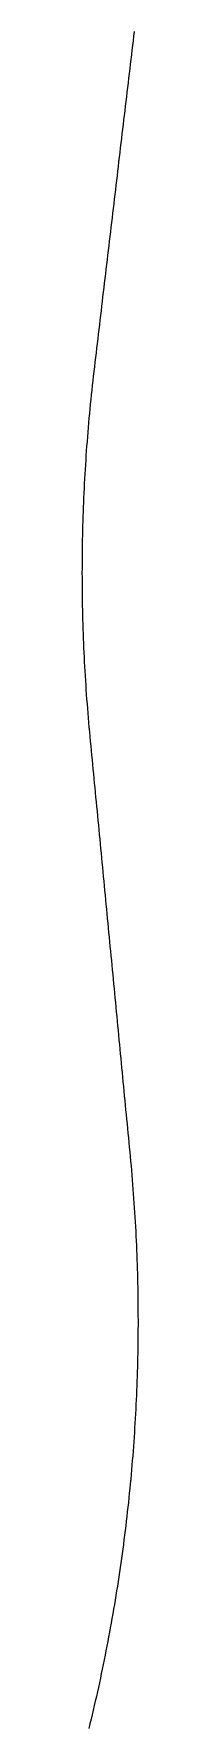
# Model space of a CAD drawing. Header units: metres. Extents: x 457876 to 584660, y 126427 to 241224.
# Drawn here: x 576224 to 576522, y 198512 to 207497 of the extents above; entities that cross this region are included whole.
import ezdxf

# ---------------------------------------------------------------- set-up
doc = ezdxf.new("R2010")
doc.units = ezdxf.units.M
for name, color, linetype in [('AT_GRADE', 3, 'CONTINUOUS'), ('CUTTING', 34, 'CONTINUOUS'), ('EMBANKMENT', 42, 'CONTINUOUS'), ('GROUND_CL', 8, 'CONTINUOUS'), ('RAIL_CL', 1, 'CONTINUOUS')]:
    doc.layers.add(name, color=color, linetype=linetype)

msp = doc.modelspace()

# ---------------------------------------------------------------- linework, layer by layer
at = {"layer": 'AT_GRADE'}
for points in [[(576463.063, 207188.224, 34.944), (576460.135, 207163.499, 34.975), (576457.206, 207138.773, 35.006), (576454.278, 207114.047, 35.038), (576451.349, 207089.321, 35.071), (576448.421, 207064.595, 35.104), (576445.492, 207039.868, 35.138), (576442.564, 207015.142, 35.173), (576439.635, 206990.415, 35.209), (576436.707, 206965.688, 35.245), (576433.778, 206940.961, 35.283), (576430.85, 206916.234, 35.32), (576427.921, 206891.506, 35.359), (576424.992, 206866.779, 35.398), (576422.064, 206842.051, 35.438), (576419.135, 206817.323, 35.478), (576416.206, 206792.595, 35.52), (576413.278, 206767.867, 35.562), (576410.349, 206743.139, 35.604), (576407.42, 206718.41, 35.647), (576404.492, 206693.682, 35.691), (576401.563, 206668.953, 35.736), (576398.634, 206644.225, 35.781), (576395.705, 206619.496, 35.827), (576392.776, 206594.767, 35.873), (576389.848, 206570.038, 35.92), (576386.919, 206545.309, 35.968), (576383.99, 206520.58, 36.017), (576381.061, 206495.85, 36.066), (576378.132, 206471.121, 36.115), (576375.204, 206446.392, 36.165), (576372.275, 206421.662, 36.216), (576369.346, 206396.932, 36.268), (576366.417, 206372.203, 36.32), (576363.488, 206347.473, 36.373), (576360.559, 206322.743, 36.426), (576357.63, 206298.013, 36.48), (576354.701, 206273.283, 36.534), (576351.772, 206248.553, 36.589), (576348.843, 206223.823, 36.645), (576345.915, 206199.093, 36.701), (576342.986, 206174.363, 36.758), (576340.057, 206149.632, 36.815), (576337.128, 206124.902, 36.873), (576334.199, 206100.172, 36.931), (576331.27, 206075.441, 36.99), (576328.341, 206050.711, 37.05), (576325.412, 206025.981, 37.11), (576322.483, 206001.25, 37.17), (576319.554, 205976.52, 37.231), (576316.625, 205951.789, 37.293), (576313.696, 205927.059, 37.355), (576310.767, 205902.328, 37.418)], [(576299.051, 205803.406, 37.674), (576296.122, 205778.675, 37.739), (576293.193, 205753.945, 37.804), (576290.264, 205729.214, 37.871), (576287.335, 205704.483, 37.937), (576284.453, 205679.747, 38.004), (576281.629, 205655.004, 38.072), (576278.895, 205630.251, 38.14), (576276.218, 205605.492, 38.208), (576273.59, 205580.727, 38.277), (576271.044, 205555.954, 38.347), (576268.563, 205531.174, 38.417), (576266.13, 205506.389, 38.487), (576263.773, 205481.597, 38.558), (576261.527, 205456.794, 38.629), (576259.294, 205431.991, 38.7), (576257.158, 205407.178, 38.772), (576255.076, 205382.361, 38.844), (576253.076, 205357.537, 38.917), (576251.141, 205332.708, 38.99), (576249.253, 205307.876, 39.064), (576247.428, 205283.038, 39.138), (576245.693, 205258.194, 39.212), (576244.051, 205233.344, 39.287), (576242.467, 205208.49, 39.362), (576240.93, 205183.633, 39.437), (576239.478, 205158.77, 39.513), (576238.089, 205133.905, 39.589), (576236.747, 205109.036, 39.666), (576235.468, 205084.164, 39.742), (576234.272, 205059.288, 39.82), (576233.126, 205034.41, 39.897), (576232.084, 205009.527, 39.975), (576231.094, 204984.642, 40.053), (576230.187, 204959.754, 40.131), (576229.344, 204934.863, 40.21), (576228.549, 204909.971, 40.289), (576227.815, 204885.077, 40.368), (576227.174, 204860.181, 40.447), (576226.626, 204835.282, 40.527), (576226.081, 204810.383, 40.607), (576225.673, 204785.481, 40.688), (576225.291, 204760.579, 40.768), (576224.971, 204735.676, 40.849), (576224.744, 204710.771, 40.93), (576224.595, 204685.867, 41.011), (576224.493, 204660.962, 41.092), (576224.439, 204636.057, 41.174), (576224.492, 204611.151, 41.256), (576224.593, 204586.246, 41.338), (576224.741, 204561.342, 41.42), (576224.967, 204536.438, 41.502), (576225.287, 204511.534, 41.585), (576225.668, 204486.632, 41.667)], [(576346.948, 202923.215, 46.685), (576349.326, 202898.436, 46.753), (576351.703, 202873.658, 46.82), (576354.081, 202848.88, 46.887), (576356.459, 202824.102, 46.953), (576358.836, 202799.324, 47.018), (576361.214, 202774.546, 47.082), (576363.591, 202749.769, 47.146)], [(576515.334, 200318.675, 48.228), (576514.355, 200293.827, 48.179), (576513.324, 200268.982, 48.129), (576512.192, 200244.142, 48.077), (576511.006, 200219.304, 48.025), (576509.738, 200194.471, 47.971), (576508.406, 200169.641, 47.917), (576507.026, 200144.814, 47.861), (576505.585, 200119.99, 47.804), (576504.061, 200095.172, 47.746), (576502.487, 200070.357, 47.687), (576500.859, 200045.546, 47.627), (576499.14, 200020.741, 47.566), (576497.328, 199995.943, 47.504), (576495.452, 199971.15, 47.44), (576493.528, 199946.36, 47.376), (576491.542, 199921.576, 47.311), (576489.473, 199896.799, 47.244), (576487.355, 199872.026, 47.177), (576485.183, 199847.258, 47.108), (576482.919, 199822.498, 47.039), (576480.563, 199797.747, 46.969), (576478.143, 199773.003, 46.897), (576475.674, 199748.263, 46.825), (576473.145, 199723.53, 46.752), (576470.531, 199698.806, 46.678)], [(576321.905, 198766.333, 43.274), (576316.686, 198742.029, 43.172), (576311.44, 198717.731, 43.07), (576306.062, 198693.461, 42.967), (576300.679, 198669.193, 42.864), (576295.202, 198644.946, 42.76), (576289.634, 198620.719, 42.655), (576284.004, 198596.507, 42.551), (576278.325, 198572.306, 42.446), (576272.599, 198548.116, 42.34), (576266.82, 198523.939, 42.234)]]:
    msp.add_polyline3d(points, dxfattribs=at)
at = {"layer": 'CUTTING'}
for points in [[(576498.202, 207484.915, 34.636), (576495.274, 207460.192, 34.657), (576492.346, 207435.469, 34.68), (576489.418, 207410.745, 34.703), (576486.49, 207386.022, 34.726), (576483.561, 207361.298, 34.751), (576480.633, 207336.574, 34.776), (576477.705, 207311.849, 34.802), (576474.777, 207287.125, 34.829), (576471.848, 207262.4, 34.857), (576468.92, 207237.675, 34.885), (576465.992, 207212.95, 34.914)], [(576365.969, 202724.992, 47.209), (576368.347, 202700.215, 47.271), (576370.724, 202675.438, 47.333), (576373.102, 202650.662, 47.393), (576375.479, 202625.886, 47.453), (576377.856, 202601.11, 47.512), (576380.234, 202576.334, 47.57), (576382.611, 202551.559, 47.628), (576384.989, 202526.783, 47.684), (576387.366, 202502.008, 47.74), (576389.743, 202477.234, 47.794), (576392.121, 202452.459, 47.848), (576394.498, 202427.685, 47.901), (576396.875, 202402.911, 47.953), (576399.252, 202378.137, 48.004), (576401.63, 202353.363, 48.054), (576404.007, 202328.59, 48.104), (576406.384, 202303.817, 48.152), (576408.761, 202279.044, 48.199), (576411.138, 202254.272, 48.245), (576413.515, 202229.5, 48.291), (576415.892, 202204.728, 48.335), (576418.269, 202179.956, 48.378), (576420.647, 202155.184, 48.42), (576423.023, 202130.413, 48.461), (576425.4, 202105.642, 48.501), (576427.777, 202080.872, 48.541), (576430.154, 202056.101, 48.578), (576432.531, 202031.331, 48.615), (576434.908, 202006.561, 48.651), (576437.285, 201981.792, 48.686), (576439.662, 201957.023, 48.719), (576442.038, 201932.254, 48.752), (576444.415, 201907.485, 48.783), (576446.792, 201882.717, 48.813), (576449.169, 201857.949, 48.843), (576451.545, 201833.181, 48.87), (576453.922, 201808.413, 48.897), (576456.298, 201783.646, 48.923), (576458.675, 201758.879, 48.947), (576461.052, 201734.112, 48.97), (576463.428, 201709.346, 48.992), (576465.805, 201684.58, 49.013), (576468.181, 201659.814, 49.033), (576470.557, 201635.049, 49.051), (576472.934, 201610.284, 49.068), (576475.31, 201585.519, 49.084), (576477.687, 201560.754, 49.099), (576480.063, 201535.99, 49.113), (576482.435, 201511.225, 49.125), (576484.718, 201486.453, 49.136), (576486.91, 201461.672, 49.146), (576489.04, 201436.887, 49.154), (576491.123, 201412.097, 49.161), (576493.125, 201387.301, 49.167), (576495.062, 201362.501, 49.172), (576496.95, 201337.696, 49.176), (576498.777, 201312.888, 49.178), (576500.515, 201288.073, 49.179), (576502.161, 201263.252, 49.179), (576503.746, 201238.427, 49.177), (576505.284, 201213.6, 49.174), (576506.741, 201188.768, 49.17), (576508.132, 201163.933, 49.165), (576509.475, 201139.095, 49.158), (576510.757, 201114.254, 49.15), (576511.957, 201089.41, 49.141), (576513.105, 201064.563, 49.13), (576514.153, 201039.712, 49.118), (576515.146, 201014.859, 49.105), (576516.057, 200990.003, 49.091), (576516.904, 200965.145, 49.075), (576517.681, 200940.285, 49.058), (576518.396, 200915.423, 49.04), (576519.081, 200890.561, 49.02), (576519.642, 200865.695, 49), (576520.186, 200840.83, 48.978), (576520.605, 200815.962, 48.954), (576520.989, 200791.094, 48.93), (576521.314, 200766.226, 48.904), (576521.549, 200741.356, 48.877), (576521.704, 200716.487, 48.848), (576521.81, 200691.617, 48.819), (576521.868, 200666.747, 48.788), (576521.826, 200641.878, 48.756), (576521.729, 200617.008, 48.722), (576521.586, 200592.14, 48.688), (576521.368, 200567.272, 48.652), (576521.058, 200542.405, 48.615), (576520.683, 200517.54, 48.577), (576520.28, 200492.675, 48.537), (576519.75, 200467.812, 48.497), (576519.206, 200442.95, 48.455), (576518.534, 200418.092, 48.412), (576517.829, 200393.234, 48.367), (576517.064, 200368.379, 48.322), (576516.231, 200343.525, 48.275)], [(576467.868, 199674.087, 46.603), (576465.153, 199649.374, 46.526), (576462.344, 199624.671, 46.45), (576459.48, 199599.976, 46.372), (576456.539, 199575.289, 46.293), (576453.529, 199550.61, 46.213), (576450.455, 199525.94, 46.133), (576447.297, 199501.281, 46.052), (576444.09, 199476.628, 45.97), (576440.829, 199451.982, 45.887), (576437.477, 199427.348, 45.803), (576434.069, 199402.723, 45.718), (576430.583, 199378.108, 45.633), (576427.028, 199353.504, 45.547), (576423.426, 199328.906, 45.46), (576419.767, 199304.317, 45.372), (576416.019, 199279.741, 45.284), (576412.215, 199255.174, 45.194), (576408.319, 199230.622, 45.104), (576404.367, 199206.079, 45.014), (576400.367, 199181.544, 44.923), (576396.297, 199157.02, 44.831), (576392.152, 199132.509, 44.738), (576387.951, 199108.007, 44.645), (576383.658, 199083.522, 44.551), (576379.309, 199059.046, 44.456), (576374.868, 199034.587, 44.361), (576370.373, 199010.138, 44.265), (576365.83, 198985.698, 44.168), (576361.216, 198961.272, 44.071), (576356.526, 198936.859, 43.973), (576351.788, 198912.457, 43.875), (576347.002, 198888.063, 43.776), (576342.112, 198863.691, 43.677), (576337.173, 198839.328, 43.577), (576332.148, 198814.983, 43.477), (576327.061, 198790.651, 43.376)]]:
    msp.add_polyline3d(points, dxfattribs=at)
at = {"layer": 'EMBANKMENT'}
for points in [[(576307.838, 205877.598, 37.481), (576304.909, 205852.867, 37.545), (576301.98, 205828.136, 37.609)], [(576226.075, 204461.73, 41.75), (576226.62, 204436.832, 41.833), (576227.165, 204411.933, 41.916), (576227.805, 204387.037, 41.999), (576228.539, 204362.144, 42.082), (576229.335, 204337.253, 42.166), (576230.177, 204312.363, 42.249), (576231.082, 204287.476, 42.332), (576232.073, 204262.593, 42.416), (576233.112, 204237.711, 42.499), (576234.257, 204212.835, 42.583), (576235.451, 204187.961, 42.667), (576236.731, 204163.092, 42.75), (576238.072, 204138.226, 42.834), (576239.46, 204113.362, 42.918), (576240.912, 204088.503, 43.001), (576242.448, 204063.649, 43.085), (576244.031, 204038.798, 43.168), (576245.67, 204013.951, 43.252), (576247.404, 203989.11, 43.335), (576249.229, 203964.277, 43.419), (576251.116, 203939.448, 43.502), (576253.05, 203914.623, 43.585), (576255.049, 203889.803, 43.668), (576257.13, 203864.991, 43.751), (576259.263, 203840.183, 43.834), (576261.496, 203815.384, 43.917), (576263.738, 203790.586, 43.999), (576266.095, 203765.799, 44.082), (576268.473, 203741.015, 44.164), (576270.852, 203716.23, 44.246), (576273.23, 203691.446, 44.328), (576275.608, 203666.662, 44.409), (576277.986, 203641.878, 44.491), (576280.365, 203617.094, 44.572), (576282.743, 203592.31, 44.652), (576285.121, 203567.526, 44.733), (576287.499, 203542.743, 44.813), (576289.877, 203517.96, 44.893), (576292.256, 203493.177, 44.973), (576294.634, 203468.394, 45.052), (576297.012, 203443.611, 45.131), (576299.39, 203418.828, 45.21), (576301.768, 203394.046, 45.288), (576304.146, 203369.264, 45.366), (576306.524, 203344.482, 45.443), (576308.902, 203319.7, 45.52), (576311.28, 203294.918, 45.597), (576313.658, 203270.137, 45.673), (576316.036, 203245.355, 45.749), (576318.414, 203220.574, 45.824), (576320.792, 203195.793, 45.899), (576323.17, 203171.012, 45.973), (576325.548, 203146.232, 46.047), (576327.926, 203121.451, 46.12), (576330.303, 203096.671, 46.193), (576332.681, 203071.891, 46.265), (576335.059, 203047.111, 46.336), (576337.437, 203022.332, 46.407), (576339.815, 202997.552, 46.478), (576342.192, 202972.773, 46.548), (576344.57, 202947.994, 46.617)]]:
    msp.add_polyline3d(points, dxfattribs=at)
at = {"layer": 'GROUND_CL'}
msp.add_polyline3d([(576501.13, 207509.638, 37.398), (576498.202, 207484.915, 37.848), (576495.274, 207460.192, 38.276), (576492.346, 207435.469, 38.637), (576489.418, 207410.745, 38.514), (576486.49, 207386.022, 38.399), (576483.561, 207361.298, 38.29), (576480.633, 207336.574, 38.189), (576477.705, 207311.849, 38.124), (576474.777, 207287.125, 38.07), (576471.848, 207262.4, 38.028), (576468.92, 207237.675, 37.997), (576465.992, 207212.95, 37.931), (576463.063, 207188.224, 37.87), (576460.135, 207163.499, 37.815), (576457.206, 207138.773, 37.767), (576454.278, 207114.047, 37.686), (576451.349, 207089.321, 37.607), (576448.421, 207064.595, 37.529), (576445.492, 207039.868, 37.454), (576442.564, 207015.142, 37.355), (576439.635, 206990.415, 37.255), (576436.707, 206965.688, 37.154), (576433.778, 206940.961, 37.054), (576430.85, 206916.234, 36.928), (576427.921, 206891.506, 36.796), (576424.992, 206866.779, 36.663), (576422.064, 206842.051, 36.528), (576419.135, 206817.323, 36.353), (576416.206, 206792.595, 36.168), (576413.278, 206767.867, 35.98), (576410.349, 206743.139, 35.786), (576407.42, 206718.41, 35.533), (576404.492, 206693.682, 35.241), (576401.563, 206668.953, 34.922), (576398.634, 206644.225, 34.577), (576395.705, 206619.496, 34.471), (576392.776, 206594.767, 34.448), (576389.848, 206570.038, 34.413), (576386.919, 206545.309, 34.367), (576383.99, 206520.58, 34.85), (576381.061, 206495.85, 35.58), (576378.132, 206471.121, 36.313), (576375.204, 206446.392, 37.051), (576372.275, 206421.662, 37.319), (576369.346, 206396.932, 37.347), (576366.417, 206372.203, 37.398), (576363.488, 206347.473, 37.474), (576360.559, 206322.743, 37.486), (576357.63, 206298.013, 37.453), (576354.701, 206273.283, 37.429), (576351.772, 206248.553, 37.414), (576348.843, 206223.823, 37.364), (576345.915, 206199.093, 37.281), (576342.986, 206174.363, 37.201), (576340.057, 206149.632, 37.123), (576337.128, 206124.902, 37.014), (576334.199, 206100.172, 36.872), (576331.27, 206075.441, 36.728), (576328.341, 206050.711, 36.582), (576325.412, 206025.981, 36.382), (576322.483, 206001.25, 36.118), (576319.554, 205976.52, 35.844), (576316.625, 205951.789, 35.575), (576313.696, 205927.059, 35.208), (576310.767, 205902.328, 34.689), (576307.838, 205877.598, 34.164), (576304.909, 205852.867, 33.633), (576301.98, 205828.136, 33.745), (576299.051, 205803.406, 34.839), (576296.122, 205778.675, 35.844), (576293.193, 205753.945, 36.761), (576290.264, 205729.214, 37.322), (576287.335, 205704.483, 37.376), (576284.453, 205679.747, 37.497), (576281.629, 205655.004, 37.685), (576278.895, 205630.251, 37.855), (576276.218, 205605.492, 37.861), (576273.59, 205580.727, 37.889), (576271.044, 205555.954, 37.94), (576268.563, 205531.174, 37.983), (576266.13, 205506.389, 37.954), (576263.773, 205481.597, 37.935), (576261.527, 205456.794, 37.927), (576259.294, 205431.991, 37.917), (576257.158, 205407.178, 37.884), (576255.076, 205382.361, 37.857), (576253.076, 205357.537, 37.835), (576251.141, 205332.708, 37.819), (576249.253, 205307.876, 37.811), (576247.428, 205283.038, 37.808), (576245.693, 205258.194, 37.81), (576244.051, 205233.344, 37.826), (576242.467, 205208.49, 37.882), (576240.93, 205183.633, 37.944), (576239.478, 205158.77, 38.013), (576238.089, 205133.905, 38.095), (576236.747, 205109.036, 38.229), (576235.468, 205084.164, 38.37), (576234.272, 205059.288, 38.518), (576233.126, 205034.41, 38.692), (576232.084, 205009.527, 39.016), (576231.094, 204984.642, 39.349), (576230.187, 204959.754, 39.69), (576229.344, 204934.863, 40.006), (576228.549, 204909.971, 40.053), (576227.815, 204885.077, 40.094), (576227.174, 204860.181, 40.13), (576226.626, 204835.282, 40.169), (576226.081, 204810.383, 40.278), (576225.673, 204785.481, 40.391), (576225.291, 204760.579, 40.504), (576224.971, 204735.676, 40.6), (576224.744, 204710.771, 40.467), (576224.595, 204685.867, 40.335), (576224.493, 204660.962, 40.204), (576224.439, 204636.057, 40.08), (576224.492, 204611.151, 40.06), (576224.593, 204586.246, 40.04), (576224.741, 204561.342, 40.02), (576224.967, 204536.438, 39.975), (576225.287, 204511.534, 39.442), (576225.668, 204486.632, 38.914), (576226.075, 204461.73, 38.391), (576226.62, 204436.832, 37.87), (576227.165, 204411.933, 37.186), (576227.805, 204387.037, 36.502), (576228.539, 204362.144, 35.816), (576229.335, 204337.253, 35.127), (576230.177, 204312.363, 34.474), (576231.082, 204287.476, 33.819), (576232.073, 204262.593, 33.162), (576233.112, 204237.711, 32.503), (576234.257, 204212.835, 31.887), (576235.451, 204187.961, 31.267), (576236.731, 204163.092, 30.643), (576238.072, 204138.226, 30.016), (576239.46, 204113.362, 30.421), (576240.912, 204088.503, 30.859), (576242.448, 204063.649, 31.305), (576244.031, 204038.798, 31.758), (576245.67, 204013.951, 32.331), (576247.404, 203989.11, 32.915), (576249.229, 203964.277, 33.504), (576251.116, 203939.448, 34.098), (576253.05, 203914.623, 34.738), (576255.049, 203889.803, 35.387), (576257.13, 203864.991, 36.039), (576259.263, 203840.183, 36.696), (576261.496, 203815.384, 37.283), (576263.738, 203790.586, 37.863), (576266.095, 203765.799, 38.446), (576268.473, 203741.015, 39.03), (576270.852, 203716.23, 39.336), (576273.23, 203691.446, 39.579), (576275.608, 203666.662, 39.801), (576277.986, 203641.878, 40.002), (576280.365, 203617.094, 40.04), (576282.743, 203592.31, 40.047), (576285.121, 203567.526, 40.055), (576287.499, 203542.743, 40.063), (576289.877, 203517.96, 40.064), (576292.256, 203493.177, 40.064), (576294.634, 203468.394, 40.063), (576297.012, 203443.611, 40.063), (576299.39, 203418.828, 40.05), (576301.768, 203394.046, 40.034), (576304.146, 203369.264, 40.017), (576306.524, 203344.482, 40), (576308.902, 203319.7, 39.995), (576311.28, 203294.918, 39.993), (576313.658, 203270.137, 39.992), (576316.036, 203245.355, 39.99), (576318.414, 203220.574, 39.991), (576320.792, 203195.793, 39.992), (576323.17, 203171.012, 39.993), (576325.548, 203146.232, 39.994), (576327.926, 203121.451, 39.995), (576330.303, 203096.671, 39.997), (576332.681, 203071.891, 39.998), (576335.059, 203047.111, 39.999), (576337.437, 203022.332, 40.591), (576339.815, 202997.552, 41.555), (576342.192, 202972.773, 42.523), (576344.57, 202947.994, 43.496), (576346.948, 202923.215, 44.382), (576349.326, 202898.436, 45.201), (576351.703, 202873.658, 46.02), (576354.081, 202848.88, 46.837), (576356.459, 202824.102, 47.588), (576358.836, 202799.324, 48.283), (576361.214, 202774.546, 48.975), (576363.591, 202749.769, 49.663), (576365.969, 202724.992, 50.415), (576368.347, 202700.215, 51.233), (576370.724, 202675.438, 52.055), (576373.102, 202650.662, 52.879), (576375.479, 202625.886, 53.706), (576377.856, 202601.11, 54.534), (576380.234, 202576.334, 55.361), (576382.611, 202551.559, 56.189), (576384.989, 202526.783, 57.02), (576387.366, 202502.008, 57.853), (576389.743, 202477.234, 58.681), (576392.121, 202452.459, 59.507), (576394.498, 202427.685, 60.144), (576396.875, 202402.911, 60.507), (576399.252, 202378.137, 60.875), (576401.63, 202353.363, 61.249), (576404.007, 202328.59, 61.633), (576406.384, 202303.817, 62.031), (576408.761, 202279.044, 62.435), (576411.138, 202254.272, 62.845), (576413.515, 202229.5, 63.266), (576415.892, 202204.728, 63.704), (576418.269, 202179.956, 64.149), (576420.647, 202155.184, 64.603), (576423.023, 202130.413, 65.063), (576425.4, 202105.642, 65.532), (576427.777, 202080.872, 66.024), (576430.154, 202056.101, 66.538), (576432.531, 202031.331, 66.973), (576434.908, 202006.561, 67.111), (576437.285, 201981.792, 67.245), (576439.662, 201957.023, 67.377), (576442.038, 201932.254, 67.438), (576444.415, 201907.485, 67.241), (576446.792, 201882.717, 67.03), (576449.169, 201857.949, 66.805), (576451.545, 201833.181, 66.558), (576453.922, 201808.413, 66.263), (576456.298, 201783.646, 65.959), (576458.675, 201758.879, 65.645), (576461.052, 201734.112, 65.326), (576463.428, 201709.346, 65.03), (576465.805, 201684.58, 64.727), (576468.181, 201659.814, 64.418), (576470.557, 201635.049, 64.108), (576472.934, 201610.284, 63.841), (576475.31, 201585.519, 63.569), (576477.687, 201560.754, 63.293), (576480.063, 201535.99, 63.016), (576482.435, 201511.225, 62.785), (576484.718, 201486.453, 62.551), (576486.91, 201461.672, 62.314), (576489.04, 201436.887, 62.075), (576491.123, 201412.097, 61.88), (576493.125, 201387.301, 61.684), (576495.062, 201362.501, 61.485), (576496.95, 201337.696, 61.286), (576498.777, 201312.888, 61.123), (576500.515, 201288.073, 60.959), (576502.161, 201263.252, 60.795), (576503.746, 201238.427, 60.63), (576505.284, 201213.6, 60.481), (576506.741, 201188.768, 60.332), (576508.132, 201163.933, 60.182), (576509.475, 201139.095, 60.031), (576510.757, 201114.254, 59.902), (576511.957, 201089.41, 59.772), (576513.105, 201064.563, 59.641), (576514.153, 201039.712, 59.51), (576515.146, 201014.859, 59.325), (576516.057, 200990.003, 59.136), (576516.904, 200965.145, 58.947), (576517.681, 200940.285, 58.759), (576518.396, 200915.423, 58.534), (576519.081, 200890.561, 58.305), (576519.642, 200865.695, 58.077), (576520.186, 200840.83, 57.849), (576520.605, 200815.962, 57.583), (576520.989, 200791.094, 57.312), (576521.314, 200766.226, 57.042), (576521.549, 200741.356, 56.771), (576521.704, 200716.487, 56.459), (576521.81, 200691.617, 56.141), (576521.868, 200666.747, 55.822), (576521.826, 200641.878, 55.504), (576521.729, 200617.008, 55.16), (576521.586, 200592.14, 54.811), (576521.368, 200567.272, 54.463), (576521.058, 200542.405, 54.115), (576520.683, 200517.54, 53.76), (576520.28, 200492.675, 53.403), (576519.75, 200467.812, 53.047), (576519.206, 200442.95, 52.691), (576518.534, 200418.092, 52.347), (576517.829, 200393.234, 52.006), (576517.064, 200368.379, 51.664), (576516.231, 200343.525, 51.323), (576515.334, 200318.675, 51.008), (576514.355, 200293.827, 50.7), (576513.324, 200268.982, 50.391), (576512.192, 200244.142, 50.082), (576511.006, 200219.304, 49.986), (576509.738, 200194.471, 49.968), (576508.406, 200169.641, 49.95), (576507.026, 200144.814, 49.933), (576505.585, 200119.99, 49.895), (576504.061, 200095.172, 49.846), (576502.487, 200070.357, 49.796), (576500.859, 200045.546, 49.745), (576499.14, 200020.741, 49.699), (576497.328, 199995.943, 49.656), (576495.452, 199971.15, 49.612), (576493.528, 199946.36, 49.567), (576491.542, 199921.576, 49.537), (576489.473, 199896.799, 49.515), (576487.355, 199872.026, 49.493), (576485.183, 199847.258, 49.47), (576482.919, 199822.498, 49.467), (576480.563, 199797.747, 49.476), (576478.143, 199773.003, 49.485), (576475.674, 199748.263, 49.495), (576473.145, 199723.53, 49.524), (576470.531, 199698.806, 49.569), (576467.868, 199674.087, 49.614), (576465.153, 199649.374, 49.661), (576462.344, 199624.671, 49.722), (576459.48, 199599.976, 49.797), (576456.539, 199575.289, 49.875), (576453.529, 199550.61, 49.956), (576450.455, 199525.94, 50.225), (576447.297, 199501.281, 50.687), (576444.09, 199476.628, 51.131), (576440.829, 199451.982, 51.556), (576437.477, 199427.348, 52.002), (576434.069, 199402.723, 52.488), (576430.583, 199378.108, 52.955), (576427.028, 199353.504, 53.403), (576423.426, 199328.906, 53.957), (576419.767, 199304.317, 54.716), (576416.019, 199279.741, 55.448), (576412.215, 199255.174, 56.18), (576408.319, 199230.622, 56.912), (576404.367, 199206.079, 57.654), (576400.367, 199181.544, 58.447), (576396.297, 199157.02, 59.292), (576392.152, 199132.509, 60), (576387.951, 199108.007, 60), (576383.658, 199083.522, 60), (576379.309, 199059.046, 60), (576374.868, 199034.587, 60), (576370.373, 199010.138, 60), (576365.83, 198985.698, 60), (576361.216, 198961.272, 60), (576356.526, 198936.859, 59.971), (576351.788, 198912.457, 59.152), (576347.002, 198888.063, 58.567), (576342.112, 198863.691, 58.223), (576337.173, 198839.328, 58.123), (576332.148, 198814.983, 54.386), (576327.061, 198790.651, 50.132), (576321.905, 198766.333, 45.635), (576316.686, 198742.029, 41.017), (576311.44, 198717.731, 40.664), (576306.062, 198693.461, 41.201), (576300.679, 198669.193, 41.74), (576295.202, 198644.946, 42.287), (576289.634, 198620.719, 42.364), (576284.004, 198596.507, 42.007), (576278.325, 198572.306, 41.379), (576272.599, 198548.116, 40.478), (576266.82, 198523.939, 39.334), (576260.946, 198499.785, 38.379)], dxfattribs=at)
at = {"layer": 'RAIL_CL'}
msp.add_polyline3d([(576501.13, 207509.638, 34.615), (576498.202, 207484.915, 34.636), (576495.274, 207460.192, 34.657), (576492.346, 207435.469, 34.68), (576489.418, 207410.745, 34.703), (576486.49, 207386.022, 34.726), (576483.561, 207361.298, 34.751), (576480.633, 207336.574, 34.776), (576477.705, 207311.849, 34.802), (576474.777, 207287.125, 34.829), (576471.848, 207262.4, 34.857), (576468.92, 207237.675, 34.885), (576465.992, 207212.95, 34.914), (576463.063, 207188.224, 34.944), (576460.135, 207163.499, 34.975), (576457.206, 207138.773, 35.006), (576454.278, 207114.047, 35.038), (576451.349, 207089.321, 35.071), (576448.421, 207064.595, 35.104), (576445.492, 207039.868, 35.138), (576442.564, 207015.142, 35.173), (576439.635, 206990.415, 35.209), (576436.707, 206965.688, 35.245), (576433.778, 206940.961, 35.283), (576430.85, 206916.234, 35.32), (576427.921, 206891.506, 35.359), (576424.992, 206866.779, 35.398), (576422.064, 206842.051, 35.438), (576419.135, 206817.323, 35.478), (576416.206, 206792.595, 35.52), (576413.278, 206767.867, 35.562), (576410.349, 206743.139, 35.604), (576407.42, 206718.41, 35.647), (576404.492, 206693.682, 35.691), (576401.563, 206668.953, 35.736), (576398.634, 206644.225, 35.781), (576395.705, 206619.496, 35.827), (576392.776, 206594.767, 35.873), (576389.848, 206570.038, 35.92), (576386.919, 206545.309, 35.968), (576383.99, 206520.58, 36.017), (576381.061, 206495.85, 36.066), (576378.132, 206471.121, 36.115), (576375.204, 206446.392, 36.165), (576372.275, 206421.662, 36.216), (576369.346, 206396.932, 36.268), (576366.417, 206372.203, 36.32), (576363.488, 206347.473, 36.373), (576360.559, 206322.743, 36.426), (576357.63, 206298.013, 36.48), (576354.701, 206273.283, 36.534), (576351.772, 206248.553, 36.589), (576348.843, 206223.823, 36.645), (576345.915, 206199.093, 36.701), (576342.986, 206174.363, 36.758), (576340.057, 206149.632, 36.815), (576337.128, 206124.902, 36.873), (576334.199, 206100.172, 36.931), (576331.27, 206075.441, 36.99), (576328.341, 206050.711, 37.05), (576325.412, 206025.981, 37.11), (576322.483, 206001.25, 37.17), (576319.554, 205976.52, 37.231), (576316.625, 205951.789, 37.293), (576313.696, 205927.059, 37.355), (576310.767, 205902.328, 37.418), (576307.838, 205877.598, 37.481), (576304.909, 205852.867, 37.545), (576301.98, 205828.136, 37.609), (576299.051, 205803.406, 37.674), (576296.122, 205778.675, 37.739), (576293.193, 205753.945, 37.804), (576290.264, 205729.214, 37.871), (576287.335, 205704.483, 37.937), (576284.453, 205679.747, 38.004), (576281.629, 205655.004, 38.072), (576278.895, 205630.251, 38.14), (576276.218, 205605.492, 38.208), (576273.59, 205580.727, 38.277), (576271.044, 205555.954, 38.347), (576268.563, 205531.174, 38.417), (576266.13, 205506.389, 38.487), (576263.773, 205481.597, 38.558), (576261.527, 205456.794, 38.629), (576259.294, 205431.991, 38.7), (576257.158, 205407.178, 38.772), (576255.076, 205382.361, 38.844), (576253.076, 205357.537, 38.917), (576251.141, 205332.708, 38.99), (576249.253, 205307.876, 39.064), (576247.428, 205283.038, 39.138), (576245.693, 205258.194, 39.212), (576244.051, 205233.344, 39.287), (576242.467, 205208.49, 39.362), (576240.93, 205183.633, 39.437), (576239.478, 205158.77, 39.513), (576238.089, 205133.905, 39.589), (576236.747, 205109.036, 39.666), (576235.468, 205084.164, 39.742), (576234.272, 205059.288, 39.82), (576233.126, 205034.41, 39.897), (576232.084, 205009.527, 39.975), (576231.094, 204984.642, 40.053), (576230.187, 204959.754, 40.131), (576229.344, 204934.863, 40.21), (576228.549, 204909.971, 40.289), (576227.815, 204885.077, 40.368), (576227.174, 204860.181, 40.447), (576226.626, 204835.282, 40.527), (576226.081, 204810.383, 40.607), (576225.673, 204785.481, 40.688), (576225.291, 204760.579, 40.768), (576224.971, 204735.676, 40.849), (576224.744, 204710.771, 40.93), (576224.595, 204685.867, 41.011), (576224.493, 204660.962, 41.092), (576224.439, 204636.057, 41.174), (576224.492, 204611.151, 41.256), (576224.593, 204586.246, 41.338), (576224.741, 204561.342, 41.42), (576224.967, 204536.438, 41.502), (576225.287, 204511.534, 41.585), (576225.668, 204486.632, 41.667), (576226.075, 204461.73, 41.75), (576226.62, 204436.832, 41.833), (576227.165, 204411.933, 41.916), (576227.805, 204387.037, 41.999), (576228.539, 204362.144, 42.082), (576229.335, 204337.253, 42.166), (576230.177, 204312.363, 42.249), (576231.082, 204287.476, 42.332), (576232.073, 204262.593, 42.416), (576233.112, 204237.711, 42.499), (576234.257, 204212.835, 42.583), (576235.451, 204187.961, 42.667), (576236.731, 204163.092, 42.75), (576238.072, 204138.226, 42.834), (576239.46, 204113.362, 42.918), (576240.912, 204088.503, 43.001), (576242.448, 204063.649, 43.085), (576244.031, 204038.798, 43.168), (576245.67, 204013.951, 43.252), (576247.404, 203989.11, 43.335), (576249.229, 203964.277, 43.419), (576251.116, 203939.448, 43.502), (576253.05, 203914.623, 43.585), (576255.049, 203889.803, 43.668), (576257.13, 203864.991, 43.751), (576259.263, 203840.183, 43.834), (576261.496, 203815.384, 43.917), (576263.738, 203790.586, 43.999), (576266.095, 203765.799, 44.082), (576268.473, 203741.015, 44.164), (576270.852, 203716.23, 44.246), (576273.23, 203691.446, 44.328), (576275.608, 203666.662, 44.409), (576277.986, 203641.878, 44.491), (576280.365, 203617.094, 44.572), (576282.743, 203592.31, 44.652), (576285.121, 203567.526, 44.733), (576287.499, 203542.743, 44.813), (576289.877, 203517.96, 44.893), (576292.256, 203493.177, 44.973), (576294.634, 203468.394, 45.052), (576297.012, 203443.611, 45.131), (576299.39, 203418.828, 45.21), (576301.768, 203394.046, 45.288), (576304.146, 203369.264, 45.366), (576306.524, 203344.482, 45.443), (576308.902, 203319.7, 45.52), (576311.28, 203294.918, 45.597), (576313.658, 203270.137, 45.673), (576316.036, 203245.355, 45.749), (576318.414, 203220.574, 45.824), (576320.792, 203195.793, 45.899), (576323.17, 203171.012, 45.973), (576325.548, 203146.232, 46.047), (576327.926, 203121.451, 46.12), (576330.303, 203096.671, 46.193), (576332.681, 203071.891, 46.265), (576335.059, 203047.111, 46.336), (576337.437, 203022.332, 46.407), (576339.815, 202997.552, 46.478), (576342.192, 202972.773, 46.548), (576344.57, 202947.994, 46.617), (576346.948, 202923.215, 46.685), (576349.326, 202898.436, 46.753), (576351.703, 202873.658, 46.82), (576354.081, 202848.88, 46.887), (576356.459, 202824.102, 46.953), (576358.836, 202799.324, 47.018), (576361.214, 202774.546, 47.082), (576363.591, 202749.769, 47.146), (576365.969, 202724.992, 47.209), (576368.347, 202700.215, 47.271), (576370.724, 202675.438, 47.333), (576373.102, 202650.662, 47.393), (576375.479, 202625.886, 47.453), (576377.856, 202601.11, 47.512), (576380.234, 202576.334, 47.57), (576382.611, 202551.559, 47.628), (576384.989, 202526.783, 47.684), (576387.366, 202502.008, 47.74), (576389.743, 202477.234, 47.794), (576392.121, 202452.459, 47.848), (576394.498, 202427.685, 47.901), (576396.875, 202402.911, 47.953), (576399.252, 202378.137, 48.004), (576401.63, 202353.363, 48.054), (576404.007, 202328.59, 48.104), (576406.384, 202303.817, 48.152), (576408.761, 202279.044, 48.199), (576411.138, 202254.272, 48.245), (576413.515, 202229.5, 48.291), (576415.892, 202204.728, 48.335), (576418.269, 202179.956, 48.378), (576420.647, 202155.184, 48.42), (576423.023, 202130.413, 48.461), (576425.4, 202105.642, 48.501), (576427.777, 202080.872, 48.541), (576430.154, 202056.101, 48.578), (576432.531, 202031.331, 48.615), (576434.908, 202006.561, 48.651), (576437.285, 201981.792, 48.686), (576439.662, 201957.023, 48.719), (576442.038, 201932.254, 48.752), (576444.415, 201907.485, 48.783), (576446.792, 201882.717, 48.813), (576449.169, 201857.949, 48.843), (576451.545, 201833.181, 48.87), (576453.922, 201808.413, 48.897), (576456.298, 201783.646, 48.923), (576458.675, 201758.879, 48.947), (576461.052, 201734.112, 48.97), (576463.428, 201709.346, 48.992), (576465.805, 201684.58, 49.013), (576468.181, 201659.814, 49.033), (576470.557, 201635.049, 49.051), (576472.934, 201610.284, 49.068), (576475.31, 201585.519, 49.084), (576477.687, 201560.754, 49.099), (576480.063, 201535.99, 49.113), (576482.435, 201511.225, 49.125), (576484.718, 201486.453, 49.136), (576486.91, 201461.672, 49.146), (576489.04, 201436.887, 49.154), (576491.123, 201412.097, 49.161), (576493.125, 201387.301, 49.167), (576495.062, 201362.501, 49.172), (576496.95, 201337.696, 49.176), (576498.777, 201312.888, 49.178), (576500.515, 201288.073, 49.179), (576502.161, 201263.252, 49.179), (576503.746, 201238.427, 49.177), (576505.284, 201213.6, 49.174), (576506.741, 201188.768, 49.17), (576508.132, 201163.933, 49.165), (576509.475, 201139.095, 49.158), (576510.757, 201114.254, 49.15), (576511.957, 201089.41, 49.141), (576513.105, 201064.563, 49.13), (576514.153, 201039.712, 49.118), (576515.146, 201014.859, 49.105), (576516.057, 200990.003, 49.091), (576516.904, 200965.145, 49.075), (576517.681, 200940.285, 49.058), (576518.396, 200915.423, 49.04), (576519.081, 200890.561, 49.02), (576519.642, 200865.695, 49), (576520.186, 200840.83, 48.978), (576520.605, 200815.962, 48.954), (576520.989, 200791.094, 48.93), (576521.314, 200766.226, 48.904), (576521.549, 200741.356, 48.877), (576521.704, 200716.487, 48.848), (576521.81, 200691.617, 48.819), (576521.868, 200666.747, 48.788), (576521.826, 200641.878, 48.756), (576521.729, 200617.008, 48.722), (576521.586, 200592.14, 48.688), (576521.368, 200567.272, 48.652), (576521.058, 200542.405, 48.615), (576520.683, 200517.54, 48.577), (576520.28, 200492.675, 48.537), (576519.75, 200467.812, 48.497), (576519.206, 200442.95, 48.455), (576518.534, 200418.092, 48.412), (576517.829, 200393.234, 48.367), (576517.064, 200368.379, 48.322), (576516.231, 200343.525, 48.275), (576515.334, 200318.675, 48.228), (576514.355, 200293.827, 48.179), (576513.324, 200268.982, 48.129), (576512.192, 200244.142, 48.077), (576511.006, 200219.304, 48.025), (576509.738, 200194.471, 47.971), (576508.406, 200169.641, 47.917), (576507.026, 200144.814, 47.861), (576505.585, 200119.99, 47.804), (576504.061, 200095.172, 47.746), (576502.487, 200070.357, 47.687), (576500.859, 200045.546, 47.627), (576499.14, 200020.741, 47.566), (576497.328, 199995.943, 47.504), (576495.452, 199971.15, 47.44), (576493.528, 199946.36, 47.376), (576491.542, 199921.576, 47.311), (576489.473, 199896.799, 47.244), (576487.355, 199872.026, 47.177), (576485.183, 199847.258, 47.108), (576482.919, 199822.498, 47.039), (576480.563, 199797.747, 46.969), (576478.143, 199773.003, 46.897), (576475.674, 199748.263, 46.825), (576473.145, 199723.53, 46.752), (576470.531, 199698.806, 46.678), (576467.868, 199674.087, 46.603), (576465.153, 199649.374, 46.526), (576462.344, 199624.671, 46.45), (576459.48, 199599.976, 46.372), (576456.539, 199575.289, 46.293), (576453.529, 199550.61, 46.213), (576450.455, 199525.94, 46.133), (576447.297, 199501.281, 46.052), (576444.09, 199476.628, 45.97), (576440.829, 199451.982, 45.887), (576437.477, 199427.348, 45.803), (576434.069, 199402.723, 45.718), (576430.583, 199378.108, 45.633), (576427.028, 199353.504, 45.547), (576423.426, 199328.906, 45.46), (576419.767, 199304.317, 45.372), (576416.019, 199279.741, 45.284), (576412.215, 199255.174, 45.194), (576408.319, 199230.622, 45.104), (576404.367, 199206.079, 45.014), (576400.367, 199181.544, 44.923), (576396.297, 199157.02, 44.831), (576392.152, 199132.509, 44.738), (576387.951, 199108.007, 44.645), (576383.658, 199083.522, 44.551), (576379.309, 199059.046, 44.456), (576374.868, 199034.587, 44.361), (576370.373, 199010.138, 44.265), (576365.83, 198985.698, 44.168), (576361.216, 198961.272, 44.071), (576356.526, 198936.859, 43.973), (576351.788, 198912.457, 43.875), (576347.002, 198888.063, 43.776), (576342.112, 198863.691, 43.677), (576337.173, 198839.328, 43.577), (576332.148, 198814.983, 43.477), (576327.061, 198790.651, 43.376), (576321.905, 198766.333, 43.274), (576316.686, 198742.029, 43.172), (576311.44, 198717.731, 43.07), (576306.062, 198693.461, 42.967), (576300.679, 198669.193, 42.864), (576295.202, 198644.946, 42.76), (576289.634, 198620.719, 42.655), (576284.004, 198596.507, 42.551), (576278.325, 198572.306, 42.446), (576272.599, 198548.116, 42.34), (576266.82, 198523.939, 42.234), (576260.946, 198499.785, 42.128)], dxfattribs=at)

doc.saveas('drawing.dxf')
